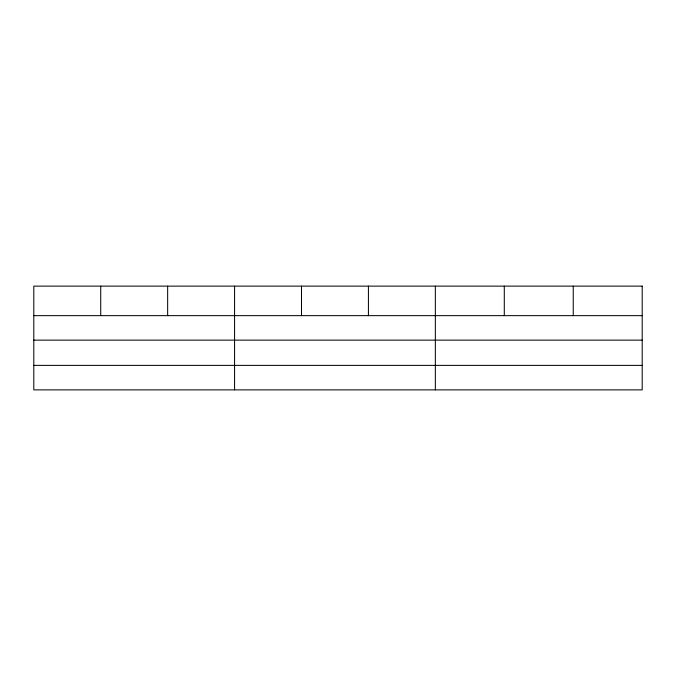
<?xml version="1.0" encoding="UTF-8"?>
<svg xmlns="http://www.w3.org/2000/svg" width="676" height="676" viewBox="0 0 676 676"><rect width="100%" height="100%" fill="white"/><g stroke="black" fill="none" stroke-linecap="round" stroke-linejoin="round"><path stroke-width="1.01" d="M33.8 315.641L642.2 315.641M33.8 340.138L642.2 340.138M33.8 365.378L642.2 365.378M573.248 286.125L573.248 315.641M504.296 286.125L504.296 315.641M435.344 286.125L435.344 389.875M368.42 286.125L368.42 315.641M301.496 286.125L301.496 315.641M234.572 286.125L234.572 389.875M167.648 286.125L167.648 315.641M100.724 286.125L100.724 315.641M642.2 286.125L33.8 286.125L33.8 389.875L642.2 389.875L642.2 286.125"/></g></svg>
